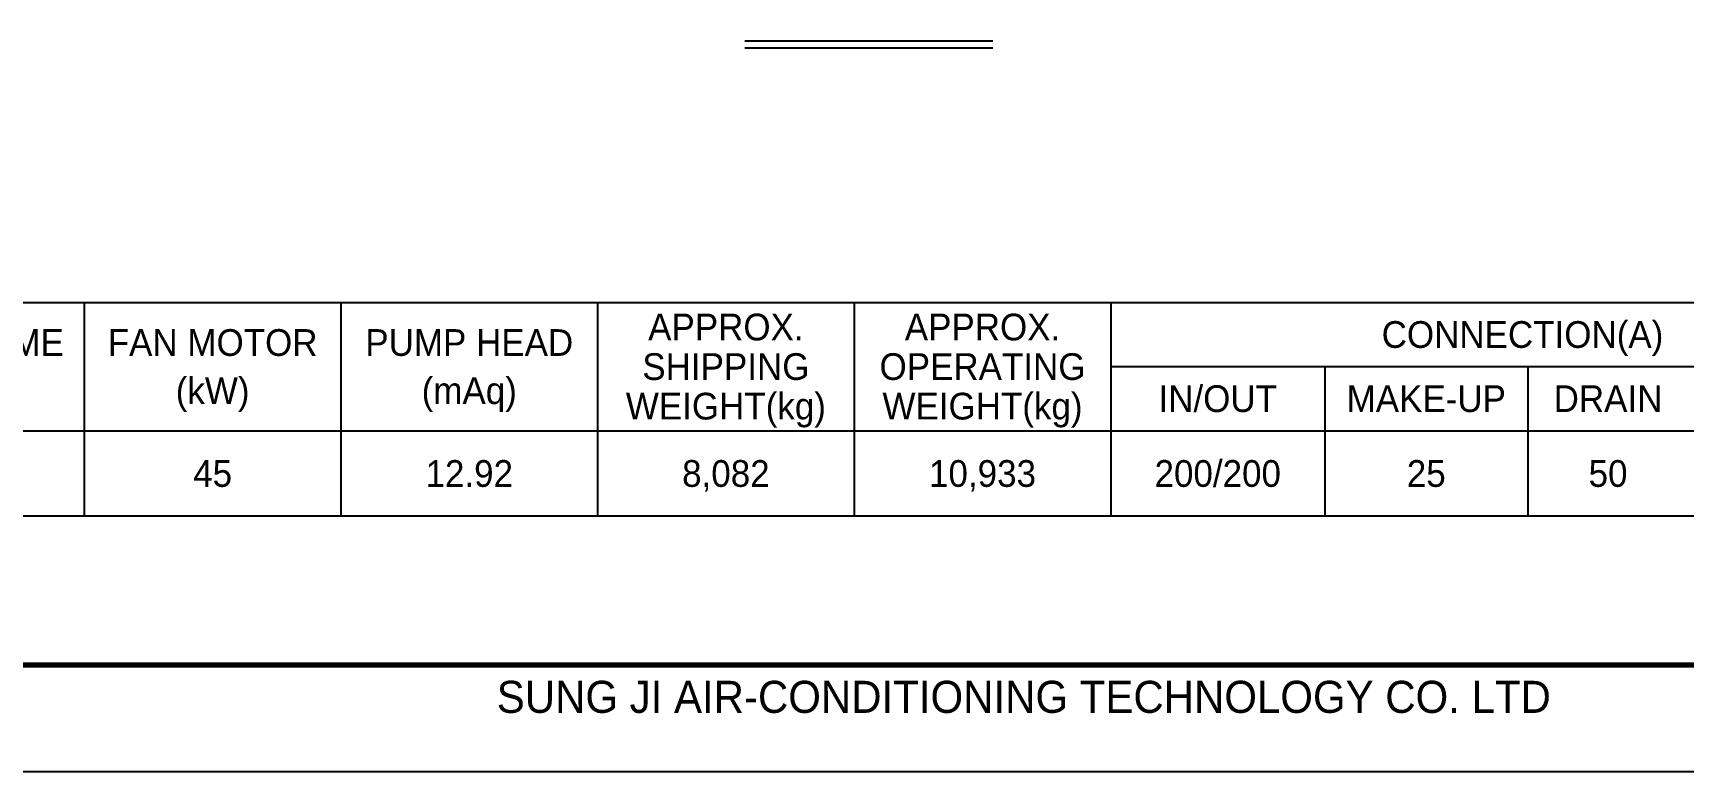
# Model space of a CAD drawing. Header units: millimetres. Extents: x -664124 to 30784, y -141094 to 22397.
# Drawn here: x 8806 to 19614, y 1602 to 6441 of the extents above; entities that cross this region are included whole.
import ezdxf
from ezdxf.enums import TextEntityAlignment as Align

# ---------------------------------------------------------------- set-up
doc = ezdxf.new("R2010")
doc.units = ezdxf.units.MM
for name, color, linetype in [('냉각탑_box', 1, 'Continuous'), ('냉각탑_form', 1, 'Continuous'), ('냉각탑_text', 3, 'Continuous')]:
    doc.layers.add(name, color=color, linetype=linetype)
doc.styles.add('돋움', font='Dotum.ttf')

msp = doc.modelspace()

# ---------------------------------------------------------------- linework, layer by layer
at = {"layer": 'Defpoints'}
msp.add_lwpolyline([(1377.2, 22397.4), (30784.4, 22397.4), (30784.4, 1602.3), (1377.2, 1602.3)], close=True, dxfattribs=at)
at = {"layer": '냉각탑_box'}
for p, q in [((13465.7, 6389.8), (15089.1, 6389.8)), ((13465.7, 6343.2), (15089.1, 6343.2)), ((9142, 4676.8), (9142, 3276.8)), ((10822, 4676.8), (10822, 3276.8)), ((12502, 4676.8), (12502, 3276.8)), ((14182, 4676.8), (14182, 3276.8)), ((15862, 4676.8), (15862, 3276.8)), ((15862, 4256.8), (21252, 4256.8)), ((17262, 4256.8), (17262, 3276.8)), ((18592, 4256.8), (18592, 3276.8)), ((6202, 3836.8), (21252, 3836.8))]:
    msp.add_line(p, q, dxfattribs=at)
msp.add_lwpolyline([(6202, 4676.8), (21252, 4676.8), (21252, 3276.8), (6202, 3276.8)], close=True, dxfattribs=at)
at = {"layer": '냉각탑_form', "const_width": 35}
msp.add_lwpolyline([(2077.4, 21697.2), (2077.4, 2302.5), (30084.2, 2302.5), (30084.2, 21697.2)], close=True, dxfattribs=at)

# ---------------------------------------------------------------- texts
at = {"layer": '냉각탑_form', "style": '돋움'}
msp.add_text('SUNG JI AIR-CONDITIONING TECHNOLOGY CO. LTD', height=210.051, dxfattribs=at).set_placement((11842.1, 1989.3))
at = {"layer": '냉각탑_text', "style": '돋움'}
for s, p in [('APPROX.', (13342, 4515.8)), ('APPROX.', (15022, 4515.8)), ('CONNECTION(A)', (18557, 4466.8)), ('AIR VOLUME', (8302, 4414.3)), ('FAN MOTOR', (9982, 4414.3)), ('PUMP HEAD', (11662, 4414.3)), ('SHIPPING', (13342, 4256.8)), ('OPERATING', (15022, 4256.8)), ('(kW)', (9982, 4099.3)), ('(mAq)', (11662, 4099.3)), ('IN/OUT', (16562, 4046.8)), ('MAKE-UP', (17927, 4046.8)), ('DRAIN', (19117, 4046.8)), ('WEIGHT(kg)', (13342, 3997.8)), ('WEIGHT(kg)', (15022, 3997.8)), ('45', (9982, 3556.8)), ('12.92', (11662, 3556.8)), ('8,082', (13342, 3556.8)), ('10,933', (15022, 3556.8)), ('200/200', (16562, 3556.8)), ('25', (17927, 3556.8)), ('50', (19117, 3556.8))]:
    msp.add_text(s, height=175, dxfattribs=at).set_placement(p, align=Align.MIDDLE_CENTER)

doc.saveas('drawing.dxf')
